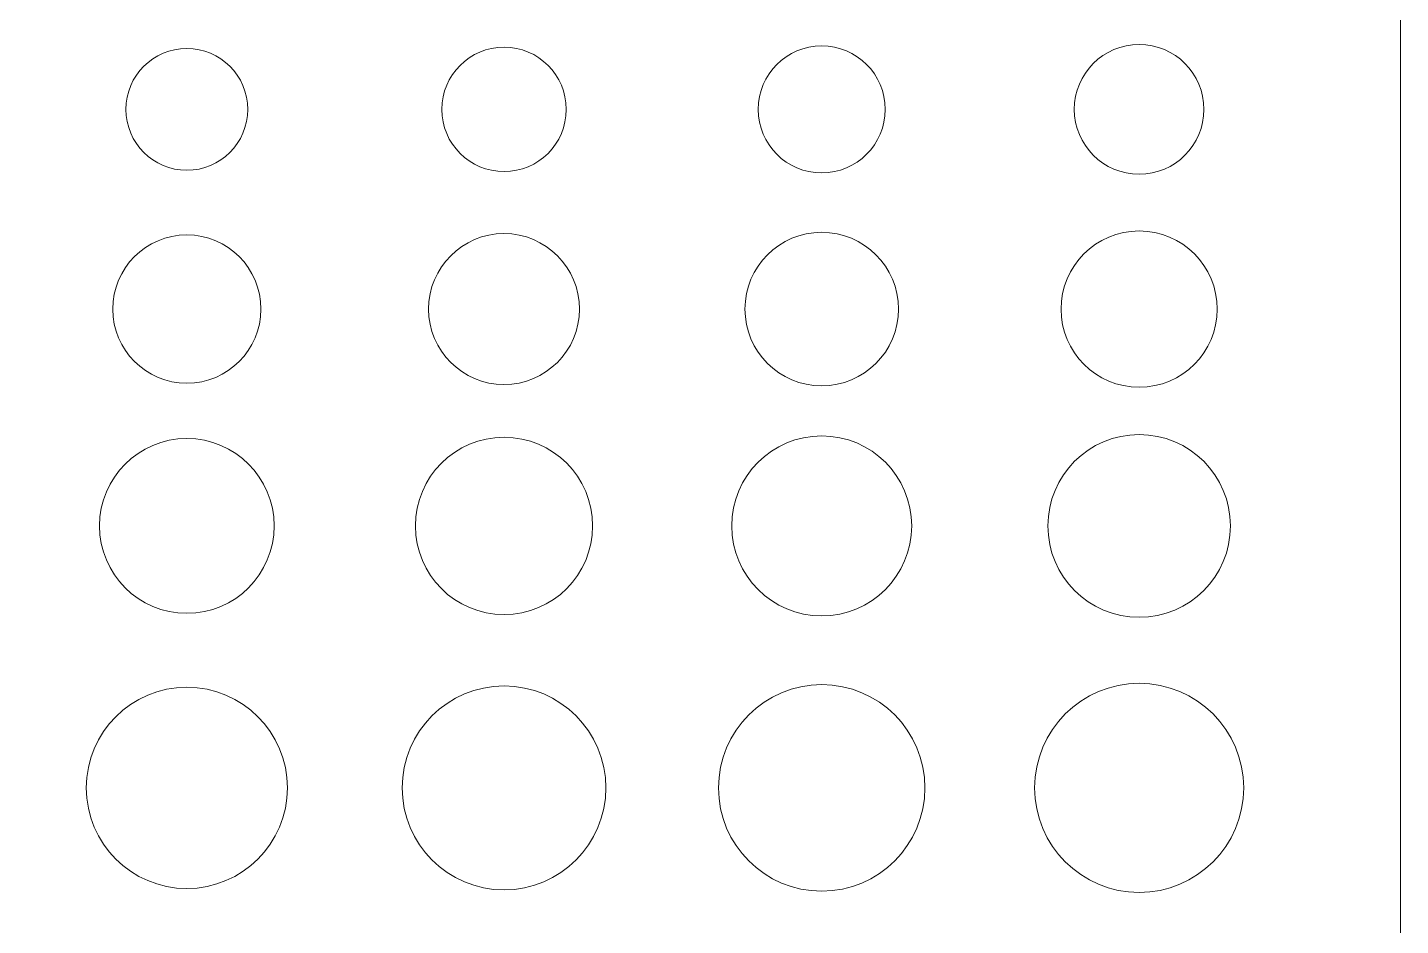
# Model space of a CAD drawing. Header units: inches. Extents: x 1.04 to 10.11, y -6.95 to -1.5.
# Drawn here: x 8.068 to 10.111, y -4.04 to -2.705 of the extents above; entities that cross this region are included whole.
import ezdxf

# ---------------------------------------------------------------- set-up
doc = ezdxf.new("R2010")
doc.units = ezdxf.units.IN
doc.header["$MEASUREMENT"] = 0
doc.layers.add('Layer 1', color=7, linetype='Continuous')

# ---------------------------------------------------------------- blocks, each defined once
blk = doc.blocks.new('block 168')
at = {"layer": 'Layer 1', "lineweight": 0}
blk.add_open_spline([(8.87, -2.8266), (8.87, -2.7755), (8.8286, -2.7341), (8.7775, -2.7341), (8.7264, -2.7341), (8.6849, -2.7755), (8.6849, -2.8266), (8.6849, -2.8777), (8.7264, -2.9191), (8.7775, -2.9191), (8.8286, -2.9191), (8.87, -2.8777), (8.87, -2.8266)], degree=3, knots=[0, 0, 0, 0, 1, 1, 1, 2, 2, 2, 3, 3, 3, 4, 4, 4, 4], dxfattribs=at)
blk = doc.blocks.new('block 169')
at = {"layer": 'Layer 1', "lineweight": 0}
blk.add_open_spline([(8.3961, -2.8266), (8.3961, -2.7766), (8.3556, -2.7361), (8.3055, -2.7361), (8.2555, -2.7361), (8.215, -2.7766), (8.215, -2.8266), (8.215, -2.8766), (8.2555, -2.9172), (8.3055, -2.9172), (8.3556, -2.9172), (8.3961, -2.8766), (8.3961, -2.8266)], degree=3, knots=[0, 0, 0, 0, 1, 1, 1, 2, 2, 2, 3, 3, 3, 4, 4, 4, 4], dxfattribs=at)
blk = doc.blocks.new('block 171')
at = {"layer": 'Layer 1', "lineweight": 0}
blk.add_open_spline([(9.8188, -2.8266), (9.8188, -2.7734), (9.7757, -2.7302), (9.7224, -2.7302), (9.6691, -2.7302), (9.6259, -2.7734), (9.6259, -2.8266), (9.6259, -2.8799), (9.6691, -2.9231), (9.7224, -2.9231), (9.7757, -2.9231), (9.8188, -2.8799), (9.8188, -2.8266)], degree=3, knots=[0, 0, 0, 0, 1, 1, 1, 2, 2, 2, 3, 3, 3, 4, 4, 4, 4], dxfattribs=at)
blk = doc.blocks.new('block 172')
at = {"layer": 'Layer 1', "lineweight": 0}
blk.add_open_spline([(9.3446, -2.8266), (9.3446, -2.7745), (9.3023, -2.7322), (9.2501, -2.7322), (9.1979, -2.7322), (9.1556, -2.7745), (9.1556, -2.8266), (9.1556, -2.8788), (9.1979, -2.9211), (9.2501, -2.9211), (9.3023, -2.9211), (9.3446, -2.8788), (9.3446, -2.8266)], degree=3, knots=[0, 0, 0, 0, 1, 1, 1, 2, 2, 2, 3, 3, 3, 4, 4, 4, 4], dxfattribs=at)
blk = doc.blocks.new('block 180')
at = {"layer": 'Layer 1', "lineweight": 0}
blk.add_open_spline([(8.8897, -3.1236), (8.8897, -3.0616), (8.8394, -3.0113), (8.7774, -3.0113), (8.7155, -3.0113), (8.6652, -3.0616), (8.6652, -3.1236), (8.6652, -3.1855), (8.7155, -3.2358), (8.7774, -3.2358), (8.8394, -3.2358), (8.8897, -3.1855), (8.8897, -3.1236)], degree=3, knots=[0, 0, 0, 0, 1, 1, 1, 2, 2, 2, 3, 3, 3, 4, 4, 4, 4], dxfattribs=at)
blk = doc.blocks.new('block 181')
at = {"layer": 'Layer 1', "lineweight": 0}
blk.add_open_spline([(8.4158, -3.1236), (8.4158, -3.0627), (8.3664, -3.0133), (8.3056, -3.0133), (8.2447, -3.0133), (8.1953, -3.0627), (8.1953, -3.1236), (8.1953, -3.1844), (8.2447, -3.2338), (8.3056, -3.2338), (8.3664, -3.2338), (8.4158, -3.1844), (8.4158, -3.1236)], degree=3, knots=[0, 0, 0, 0, 1, 1, 1, 2, 2, 2, 3, 3, 3, 4, 4, 4, 4], dxfattribs=at)
blk = doc.blocks.new('block 183')
at = {"layer": 'Layer 1', "lineweight": 0}
blk.add_open_spline([(9.8385, -3.1236), (9.8385, -3.0594), (9.7865, -3.0074), (9.7224, -3.0074), (9.6582, -3.0074), (9.6062, -3.0594), (9.6062, -3.1236), (9.6062, -3.1877), (9.6582, -3.2397), (9.7224, -3.2397), (9.7865, -3.2397), (9.8385, -3.1877), (9.8385, -3.1236)], degree=3, knots=[0, 0, 0, 0, 1, 1, 1, 2, 2, 2, 3, 3, 3, 4, 4, 4, 4], dxfattribs=at)
blk = doc.blocks.new('block 184')
at = {"layer": 'Layer 1', "lineweight": 0}
blk.add_open_spline([(9.3643, -3.1236), (9.3643, -3.0605), (9.3132, -3.0094), (9.2501, -3.0094), (9.187, -3.0094), (9.1359, -3.0605), (9.1359, -3.1236), (9.1359, -3.1866), (9.187, -3.2377), (9.2501, -3.2377), (9.3132, -3.2377), (9.3643, -3.1866), (9.3643, -3.1236)], degree=3, knots=[0, 0, 0, 0, 1, 1, 1, 2, 2, 2, 3, 3, 3, 4, 4, 4, 4], dxfattribs=at)
blk = doc.blocks.new('block 192')
at = {"layer": 'Layer 1', "lineweight": 0}
blk.add_open_spline([(8.9093, -3.446), (8.9093, -3.3731), (8.8503, -3.3141), (8.7775, -3.3141), (8.7046, -3.3141), (8.6456, -3.3731), (8.6456, -3.446), (8.6456, -3.5188), (8.7046, -3.5778), (8.7775, -3.5778), (8.8503, -3.5778), (8.9093, -3.5188), (8.9093, -3.446)], degree=3, knots=[0, 0, 0, 0, 1, 1, 1, 2, 2, 2, 3, 3, 3, 4, 4, 4, 4], dxfattribs=at)
blk = doc.blocks.new('block 193')
at = {"layer": 'Layer 1', "lineweight": 0}
blk.add_open_spline([(8.4355, -3.446), (8.4355, -3.3742), (8.3773, -3.316), (8.3056, -3.316), (8.2338, -3.316), (8.1756, -3.3742), (8.1756, -3.446), (8.1756, -3.5177), (8.2338, -3.5759), (8.3056, -3.5759), (8.3773, -3.5759), (8.4355, -3.5177), (8.4355, -3.446)], degree=3, knots=[0, 0, 0, 0, 1, 1, 1, 2, 2, 2, 3, 3, 3, 4, 4, 4, 4], dxfattribs=at)
blk = doc.blocks.new('block 195')
at = {"layer": 'Layer 1', "lineweight": 0}
blk.add_open_spline([(9.8582, -3.446), (9.8582, -3.3709), (9.7974, -3.3101), (9.7224, -3.3101), (9.6474, -3.3101), (9.5866, -3.3709), (9.5866, -3.446), (9.5866, -3.521), (9.6474, -3.5818), (9.7224, -3.5818), (9.7974, -3.5818), (9.8582, -3.521), (9.8582, -3.446)], degree=3, knots=[0, 0, 0, 0, 1, 1, 1, 2, 2, 2, 3, 3, 3, 4, 4, 4, 4], dxfattribs=at)
blk = doc.blocks.new('block 196')
at = {"layer": 'Layer 1', "lineweight": 0}
blk.add_open_spline([(9.384, -3.446), (9.384, -3.372), (9.324, -3.3121), (9.2501, -3.3121), (9.1762, -3.3121), (9.1163, -3.372), (9.1163, -3.446), (9.1163, -3.5199), (9.1762, -3.5798), (9.2501, -3.5798), (9.324, -3.5798), (9.384, -3.5199), (9.384, -3.446)], degree=3, knots=[0, 0, 0, 0, 1, 1, 1, 2, 2, 2, 3, 3, 3, 4, 4, 4, 4], dxfattribs=at)
blk = doc.blocks.new('block 204')
at = {"layer": 'Layer 1', "lineweight": 0}
blk.add_open_spline([(8.929, -3.8355), (8.929, -3.7518), (8.8612, -3.6839), (8.7775, -3.6839), (8.6937, -3.6839), (8.6259, -3.7518), (8.6259, -3.8355), (8.6259, -3.9192), (8.6937, -3.9871), (8.7775, -3.9871), (8.8612, -3.9871), (8.929, -3.9192), (8.929, -3.8355)], degree=3, knots=[0, 0, 0, 0, 1, 1, 1, 2, 2, 2, 3, 3, 3, 4, 4, 4, 4], dxfattribs=at)
blk = doc.blocks.new('block 205')
at = {"layer": 'Layer 1', "lineweight": 0}
blk.add_open_spline([(8.4552, -3.8355), (8.4552, -3.7529), (8.3882, -3.6859), (8.3055, -3.6859), (8.2229, -3.6859), (8.156, -3.7529), (8.156, -3.8355), (8.156, -3.9181), (8.2229, -3.9851), (8.3055, -3.9851), (8.3882, -3.9851), (8.4552, -3.9181), (8.4552, -3.8355)], degree=3, knots=[0, 0, 0, 0, 1, 1, 1, 2, 2, 2, 3, 3, 3, 4, 4, 4, 4], dxfattribs=at)
blk = doc.blocks.new('block 207')
at = {"layer": 'Layer 1', "lineweight": 0}
blk.add_open_spline([(9.8779, -3.8355), (9.8779, -3.7496), (9.8083, -3.68), (9.7224, -3.68), (9.6365, -3.68), (9.5669, -3.7496), (9.5669, -3.8355), (9.5669, -3.9214), (9.6365, -3.991), (9.7224, -3.991), (9.8083, -3.991), (9.8779, -3.9214), (9.8779, -3.8355)], degree=3, knots=[0, 0, 0, 0, 1, 1, 1, 2, 2, 2, 3, 3, 3, 4, 4, 4, 4], dxfattribs=at)
blk = doc.blocks.new('block 208')
at = {"layer": 'Layer 1', "lineweight": 0}
blk.add_open_spline([(9.4037, -3.8355), (9.4037, -3.7507), (9.3349, -3.682), (9.2501, -3.682), (9.1653, -3.682), (9.0966, -3.7507), (9.0966, -3.8355), (9.0966, -3.9203), (9.1653, -3.989), (9.2501, -3.989), (9.3349, -3.989), (9.4037, -3.9203), (9.4037, -3.8355)], degree=3, knots=[0, 0, 0, 0, 1, 1, 1, 2, 2, 2, 3, 3, 3, 4, 4, 4, 4], dxfattribs=at)
blk = doc.blocks.new('block 99')
at = {"layer": 'Layer 1', "lineweight": 0}
blk.add_lwpolyline([(10.1113, -1.5102), (4.639, -1.5102), (4.639, -6.9491), (10.1113, -6.9491), (10.1113, -1.5102)], dxfattribs=at)
at = {"layer": 'Layer 1'}
for name in ['block 169', 'block 168', 'block 172', 'block 171', 'block 181', 'block 180', 'block 184', 'block 183', 'block 193', 'block 192', 'block 196', 'block 195', 'block 205', 'block 204', 'block 208', 'block 207']:
    blk.add_blockref(name, (0, 0), dxfattribs=at)

msp = doc.modelspace()

# ---------------------------------------------------------------- block references
at = {"layer": 'Layer 1'}
msp.add_blockref('block 99', (0, 0), dxfattribs=at)

doc.saveas('drawing.dxf')
